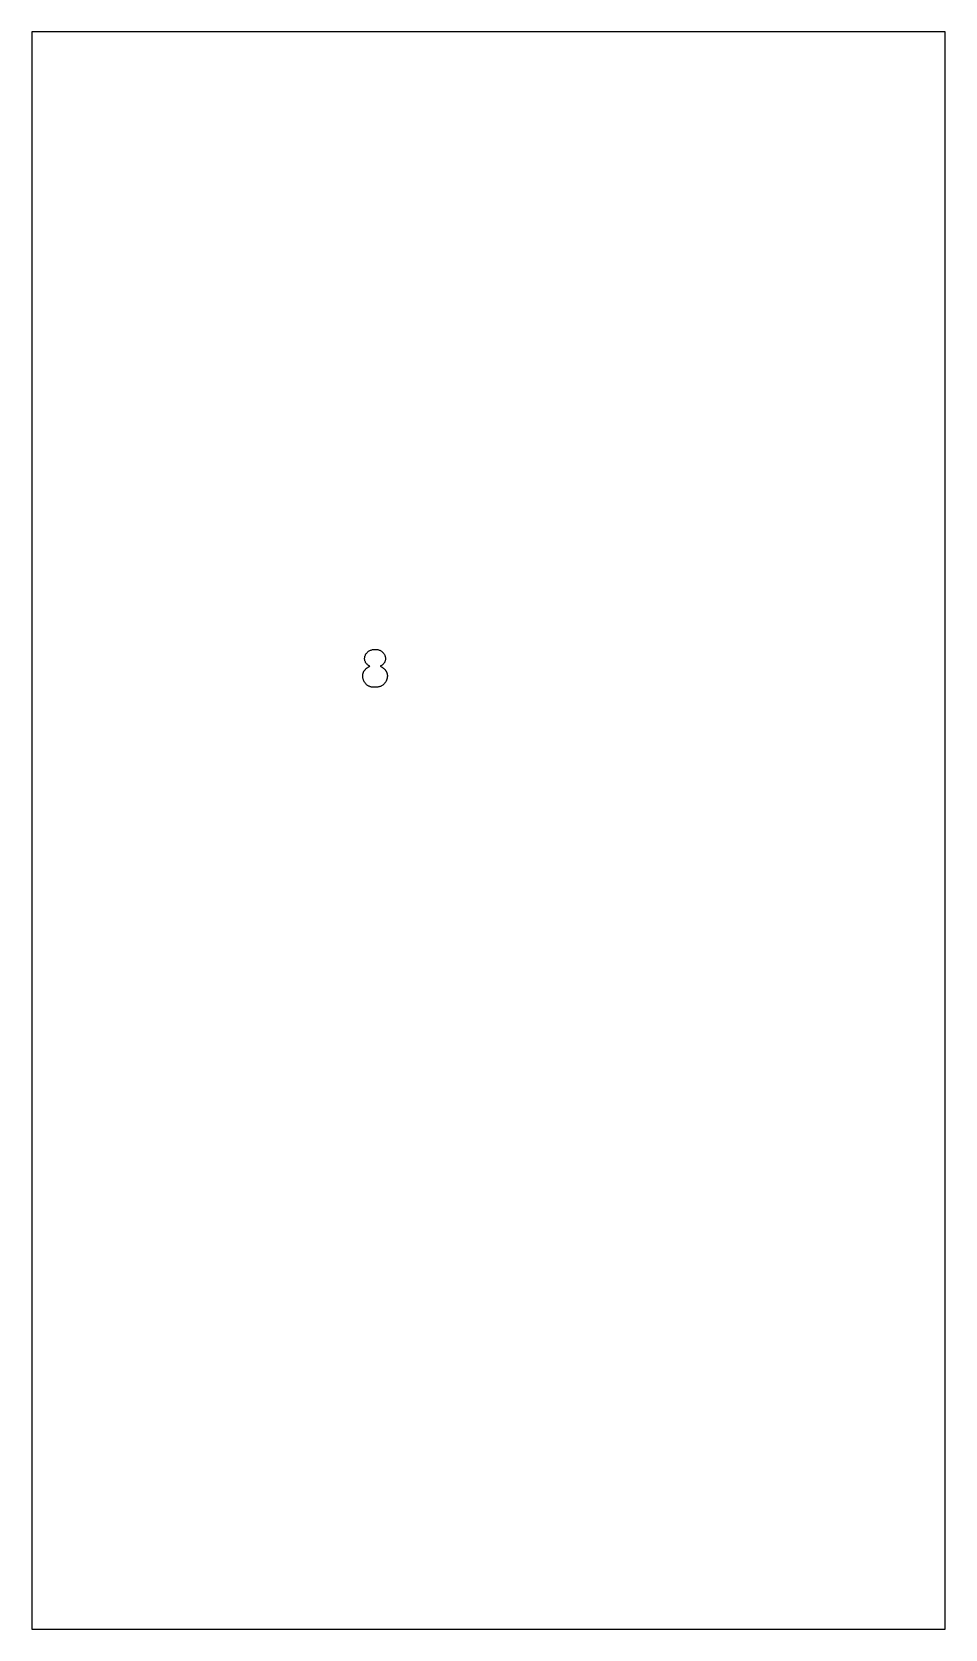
# Model space of a CAD drawing. Header units: millimetres. Extents: x -80 to 0, y 0 to 140.
import ezdxf

# ---------------------------------------------------------------- set-up
doc = ezdxf.new("R2010")
doc.units = ezdxf.units.MM

msp = doc.modelspace()

# ---------------------------------------------------------------- linework, layer by layer
at = {"color": 7, "linetype": 'Continuous', "lineweight": 25}
for p, q in [((-80, 140), (-80, 0)), ((0, 140), (-80, 140)), ((0, 0), (0, 140)), ((-80, 0), (0, 0))]:
    msp.add_line(p, q, dxfattribs=at)
for points, knots in [([(-50.86, 85.07), (-50.86, 85.1), (-50.85, 85.17), (-50.83, 85.27), (-50.79, 85.37), (-50.74, 85.47), (-50.67, 85.56), (-50.59, 85.64), (-50.5, 85.72), (-50.4, 85.78), (-50.29, 85.82), (-50.17, 85.86), (-50.05, 85.88), (-49.97, 85.88), (-49.93, 85.88)], [0, 0, 0, 0, 0.0740584, 0.1488704, 0.2266677, 0.3077348, 0.3911572, 0.4739294, 0.5579278, 0.6449893, 0.7333641, 0.821092, 0.9092872, 1, 1, 1, 1]), ([(-49.93, 85.88), (-49.89, 85.88), (-49.81, 85.88), (-49.69, 85.86), (-49.58, 85.82), (-49.47, 85.77), (-49.37, 85.71), (-49.28, 85.64), (-49.21, 85.56), (-49.14, 85.47), (-49.09, 85.37), (-49.05, 85.27), (-49.03, 85.17), (-49.03, 85.1), (-49.03, 85.06)], [0, 0, 0, 0, 0.08941, 0.176306, 0.262626, 0.349446, 0.435498, 0.518928, 0.601355, 0.684256, 0.765807, 0.844877, 0.92228, 1, 1, 1, 1]), ([(-51.02, 83.53), (-51.02, 83.55), (-51.02, 83.59), (-51.01, 83.66), (-51, 83.72), (-50.98, 83.78), (-50.96, 83.84), (-50.94, 83.9), (-50.91, 83.96), (-50.87, 84.01), (-50.83, 84.07), (-50.79, 84.12), (-50.74, 84.17), (-50.68, 84.22), (-50.62, 84.27), (-50.55, 84.31), (-50.47, 84.36), (-50.42, 84.38), (-50.39, 84.4)], [0, 0, 0, 0, 0.0588536, 0.1163155, 0.1726748, 0.2287804, 0.2845804, 0.3402565, 0.3966298, 0.4535073, 0.5123182, 0.5726484, 0.6360219, 0.7023629, 0.7714831, 0.8441845, 0.9200698, 1, 1, 1, 1]), ([(-50.39, 84.4), (-50.43, 84.42), (-50.5, 84.46), (-50.6, 84.53), (-50.68, 84.6), (-50.74, 84.69), (-50.79, 84.78), (-50.83, 84.87), (-50.85, 84.97), (-50.86, 85.04), (-50.86, 85.07)], [0, 0, 0, 0, 0.14586, 0.282426, 0.41085, 0.535029, 0.654701, 0.770133, 0.884556, 1, 1, 1, 1]), ([(-49.03, 85.06), (-49.03, 85.03), (-49.03, 84.96), (-49.05, 84.86), (-49.09, 84.77), (-49.14, 84.68), (-49.2, 84.6), (-49.28, 84.53), (-49.37, 84.46), (-49.44, 84.42), (-49.48, 84.4)], [0, 0, 0, 0, 0.121904, 0.239413, 0.35541, 0.472091, 0.592859, 0.718703, 0.854892, 1, 1, 1, 1]), ([(-49.48, 84.4), (-49.45, 84.38), (-49.4, 84.36), (-49.33, 84.31), (-49.26, 84.27), (-49.2, 84.22), (-49.14, 84.18), (-49.09, 84.13), (-49.05, 84.08), (-49.01, 84.03), (-48.98, 83.97), (-48.95, 83.92), (-48.92, 83.86), (-48.9, 83.8), (-48.88, 83.74), (-48.87, 83.68), (-48.86, 83.62), (-48.86, 83.57), (-48.86, 83.55)], [0, 0, 0, 0, 0.079525, 0.1551, 0.22722, 0.295911, 0.362056, 0.42552, 0.485813, 0.544495, 0.60146, 0.657841, 0.713974, 0.769468, 0.82613, 0.882885, 0.940701, 1, 1, 1, 1]), ([(-49.95, 82.55), (-49.99, 82.55), (-50.07, 82.55), (-50.19, 82.56), (-50.31, 82.59), (-50.41, 82.62), (-50.51, 82.66), (-50.6, 82.72), (-50.68, 82.78), (-50.75, 82.85), (-50.81, 82.93), (-50.87, 83.01), (-50.91, 83.09), (-50.95, 83.17), (-50.98, 83.26), (-51, 83.35), (-51.02, 83.44), (-51.02, 83.5), (-51.02, 83.53)], [0, 0, 0, 0, 0.078556, 0.152863, 0.22356, 0.290375, 0.355403, 0.418291, 0.480389, 0.543073, 0.604924, 0.664398, 0.721943, 0.778375, 0.83383, 0.888861, 0.944089, 1, 1, 1, 1]), ([(-49.1, 82.9), (-49.13, 82.87), (-49.18, 82.81), (-49.27, 82.74), (-49.36, 82.68), (-49.46, 82.63), (-49.57, 82.59), (-49.69, 82.57), (-49.82, 82.55), (-49.9, 82.55), (-49.95, 82.55)], [0, 0, 0, 0, 0.119283, 0.237093, 0.354796, 0.474576, 0.59746, 0.724926, 0.858883, 1, 1, 1, 1]), ([(-48.86, 83.55), (-48.86, 83.52), (-48.87, 83.46), (-48.88, 83.37), (-48.9, 83.29), (-48.92, 83.2), (-48.96, 83.12), (-49, 83.04), (-49.05, 82.97), (-49.08, 82.92), (-49.1, 82.9)], [0, 0, 0, 0, 0.128158, 0.253673, 0.377325, 0.499385, 0.622918, 0.745839, 0.871395, 1, 1, 1, 1])]:
    msp.add_open_spline(points, degree=3, knots=knots, dxfattribs=at)

doc.saveas('drawing.dxf')
